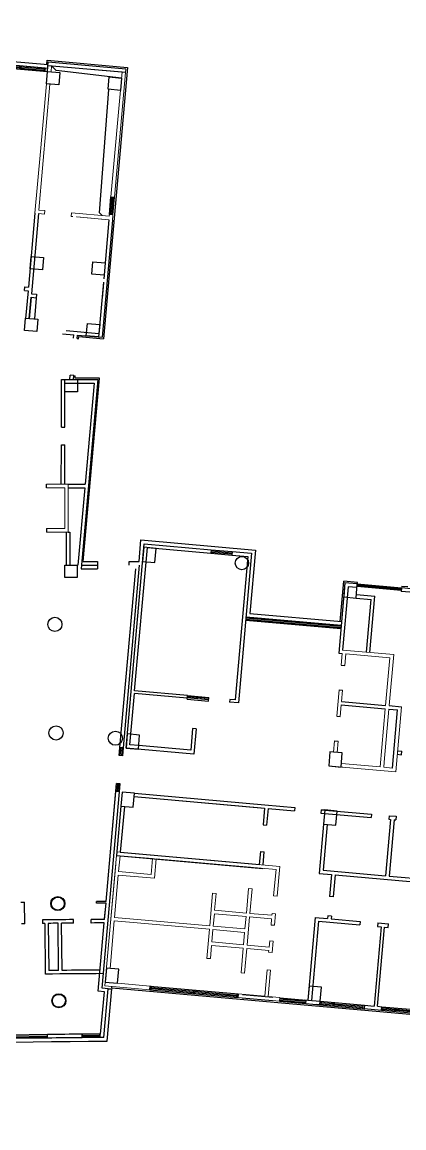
# Model space of a CAD drawing. Header units: millimetres. Extents: x 11680834 to 11851556, y -6213014 to -6078394.
# Drawn here: x 11771463 to 11793034, y -6211866 to -6149309 of the extents above; entities that cross this region are included whole.
import ezdxf

# ---------------------------------------------------------------- set-up
doc = ezdxf.new("R2010")
doc.units = ezdxf.units.MM
for name, color, linetype in [('A—墙体', 7, 'Continuous'), ('A—门窗', 135, 'Continuous'), ('I—平面—装饰面层线', 192, 'Continuous')]:
    doc.layers.add(name, color=color, linetype=linetype)
for name, color, linetype, lineweight in [('E1-RI-1F$0$A-GLAZ-CWMG', 3, 'Continuous', 5), ('E1-RI-4F$0$A-WALL', 7, 'Continuous', 5), ('E1-RV-4F$0$$2$A-WALL', 7, 'Continuous', 5), ('E1-RW-4F$0$A-WALL', 7, 'Continuous', 5)]:
    doc.layers.add(name, color=color, linetype=linetype, lineweight=lineweight)
doc.layers.get('0').off()
doc.layers.get('I—平面—装饰面层线').off()

# ---------------------------------------------------------------- blocks, each defined once
blk = doc.blocks.new('E-COLS-F4')
at = {"layer": 'A—墙体'}
for points in [[(11772895, -6152105), (11773592, -6152166), (11773530, -6152864), (11772833, -6152802)], [(11776381, -6152413), (11777078, -6152475), (11777017, -6153172), (11776319, -6153110)], [(11771970, -6162564), (11772667, -6162626), (11772605, -6163323), (11771908, -6163261)], [(11775456, -6162872), (11776154, -6162934), (11776092, -6163631), (11775395, -6163570)], [(11771662, -6166050), (11772359, -6166112), (11772297, -6166809), (11771600, -6166748)], [(11775148, -6166359), (11775845, -6166420), (11775784, -6167118), (11775086, -6167056)], [(11773882, -6169530), (11774582, -6169531), (11774582, -6170231), (11773882, -6170230)], [(11779037, -6179082), (11778340, -6179020), (11778269, -6179817), (11778967, -6179879)], [(11773870, -6180030), (11774570, -6180031), (11774569, -6180731), (11773869, -6180730)], [(11790404, -6181094), (11789707, -6181032), (11789636, -6181829), (11790333, -6181891)], [(11778101, -6189640), (11777404, -6189579), (11777333, -6190376), (11778030, -6190437)], [(11789556, -6190656), (11788859, -6190594), (11788788, -6191391), (11789485, -6191453)], [(11777810, -6192928), (11777112, -6192866), (11777042, -6193663), (11777739, -6193724)], [(11789265, -6193943), (11788567, -6193882), (11788497, -6194678), (11789194, -6194740)], [(11776927, -6202889), (11776229, -6202827), (11776159, -6203624), (11776856, -6203685)], [(11788382, -6203904), (11787684, -6203843), (11787614, -6204639), (11788311, -6204701)]]:
    blk.add_lwpolyline(points, close=True, dxfattribs=at)
for centre, radius in [((11783883, -6179913), 375), ((11773315, -6183379), 400), ((11773380, -6189523), 400), ((11776730, -6189820), 400), ((11773481, -6199176), 400), ((11773481, -6199176), 365), ((11773539, -6204676), 400), ((11773539, -6204676), 365)]:
    blk.add_circle(centre, radius, dxfattribs=at)
blk = doc.blocks.new('E1-RI-4F$0$1窗02')
at = {"layer": 'A—门窗'}
for p, q in [((12307966, -5138138), (12310466, -5138138)), ((12307966, -5138338), (12310466, -5138338)), ((12308026, -5138338), (12308026, -5138138)), ((12308026, -5138204), (12308706, -5138204)), ((12308026, -5138271), (12308706, -5138271)), ((12308706, -5138338), (12308706, -5138138)), ((12308766, -5138338), (12308766, -5138138)), ((12308766, -5138204), (12310406, -5138204)), ((12308766, -5138271), (12310406, -5138271)), ((12310406, -5138338), (12310406, -5138138))]:
    blk.add_line(p, q, dxfattribs=at)
at = {"layer": 'E1-RI-4F$0$A-WALL'}
for p, q in [((12307966, -5138338), (12307966, -5138138)), ((12310466, -5138338), (12310466, -5138138))]:
    blk.add_line(p, q, dxfattribs=at)
blk = doc.blocks.new('E1-RI-4F$0$ERWEW')
at = {"layer": 'A—门窗'}
for p, q in [((12241778, -5091274), (12241778, -5091474)), ((12241778, -5091274), (12247778, -5091274)), ((12241838, -5091274), (12241838, -5091474)), ((12241838, -5091341), (12243148, -5091341)), ((12241838, -5091408), (12243148, -5091408)), ((12243148, -5091274), (12243148, -5091474)), ((12243208, -5091274), (12243208, -5091474)), ((12243208, -5091341), (12243948, -5091341)), ((12243208, -5091408), (12243948, -5091408)), ((12243948, -5091274), (12243948, -5091474)), ((12244008, -5091274), (12244008, -5091474)), ((12244008, -5091341), (12244748, -5091341)), ((12244008, -5091408), (12244748, -5091408)), ((12244748, -5091274), (12244748, -5091474)), ((12244808, -5091274), (12244808, -5091474)), ((12244808, -5091341), (12246348, -5091341)), ((12244808, -5091408), (12246348, -5091408)), ((12246348, -5091274), (12246348, -5091474)), ((12246408, -5091274), (12246408, -5091474)), ((12246408, -5091341), (12247718, -5091341)), ((12246408, -5091408), (12247718, -5091408)), ((12247718, -5091274), (12247718, -5091474)), ((12247778, -5091274), (12247778, -5091474)), ((12241778, -5091474), (12247778, -5091474))]:
    blk.add_line(p, q, dxfattribs=at)
blk = doc.blocks.new('E1-RI-4F$0$$TCHSYS$WIN2D')
for p, q in [((-0.5, 0.5), (0.5, 0.5)), ((-0.5, 0.5), (-0.5, -0.5)), ((0.5, 0.5), (0.5, -0.5)), ((0.5, 0.167), (-0.5, 0.167)), ((0.5, -0.167), (-0.5, -0.167)), ((-0.5, -0.5), (0.5, -0.5))]:
    blk.add_line(p, q)

msp = doc.modelspace()

# ---------------------------------------------------------------- linework, layer by layer
at = {"layer": 'A—墙体'}
for p, q in [((11751826, -6150242), (11772894, -6152105)), ((11751844, -6150043), (11772912, -6151906)), ((11772186, -6160124), (11771816, -6164307)), ((11772385, -6160141), (11771984, -6164674)), ((11776568, -6160511), (11775983, -6167134)), ((11776369, -6160494), (11776074, -6163831)), ((11771599, -6164489), (11771616, -6164290)), ((11771616, -6164290), (11771816, -6164307)), ((11776057, -6164030), (11775801, -6166918)), ((11776055, -6164051), (11775977, -6164926)), ((11771599, -6164489), (11771798, -6164507)), ((11771798, -6164507), (11771659, -6166075)), ((11771967, -6164873), (11771859, -6166093)), ((11771861, -6166068), (11771966, -6164873)), ((11771966, -6164873), (11772265, -6164899)), ((11771984, -6164674), (11772283, -6164700)), ((11772283, -6164700), (11772160, -6166095)), ((11772209, -6166099), (11772209, -6166099)), ((11773958, -6166757), (11775801, -6166918)), ((11773741, -6166939), (11774389, -6166995)), ((11774371, -6167194), (11774389, -6166995)), ((11774571, -6167212), (11774588, -6167013)), ((11774588, -6167013), (11775983, -6167134)), ((11774165, -6169530), (11774186, -6169286)), ((11774386, -6169304), (11774186, -6169286)), ((11773679, -6172230), (11773682, -6169530)), ((11773682, -6169530), (11774165, -6169530)), ((11773879, -6172230), (11773882, -6169730)), ((11773882, -6169730), (11775527, -6169732)), ((11774366, -6169530), (11774386, -6169304)), ((11774366, -6169530), (11775745, -6169532)), ((11775745, -6169532), (11774800, -6180231)), ((11775527, -6169732), (11775021, -6175455)), ((11773679, -6172230), (11773879, -6172230)), ((11773675, -6175455), (11773678, -6173230)), ((11773678, -6173230), (11773878, -6173230)), ((11773875, -6175455), (11773878, -6173230)), ((11772838, -6175655), (11772838, -6175455)), ((11772838, -6175655), (11772838, -6175455)), ((11774070, -6175455), (11775021, -6175455)), ((11774070, -6175655), (11775003, -6175655)), ((11775003, -6175655), (11774617, -6180031)), ((11772838, -6177955), (11772838, -6178155)), ((11772838, -6177955), (11772838, -6178155)), ((11773950, -6178155), (11773951, -6180030)), ((11774150, -6178155), (11774150, -6180030)), ((11777333, -6190375), (11778357, -6178821)), ((11777820, -6187147), (11778539, -6179038)), ((11778357, -6178821), (11782142, -6179157)), ((11778539, -6179038), (11782125, -6179356)), ((11773870, -6180030), (11774617, -6180031)), ((11774800, -6180231), (11775719, -6180231)), ((11774817, -6180031), (11775719, -6180031)), ((11775719, -6180031), (11775719, -6180231)), ((11776984, -6190345), (11777881, -6180231)), ((11777184, -6190362), (11778100, -6180031)), ((11790351, -6181692), (11791397, -6181784)), ((11791114, -6184972), (11791397, -6181784)), ((11793624, -6181580), (11792876, -6181514)), ((11793442, -6181363), (11792894, -6181315)), ((11790333, -6181891), (11791180, -6181966)), ((11790915, -6184954), (11791180, -6181966)), ((11789495, -6185681), (11789694, -6185699)), ((11789495, -6185681), (11789694, -6185699)), ((11777549, -6190194), (11777806, -6187299)), ((11789371, -6187076), (11789571, -6187094)), ((11789371, -6187076), (11789571, -6187094)), ((11783200, -6187624), (11783186, -6187776)), ((11789496, -6187940), (11791986, -6188161)), ((11789496, -6187940), (11791986, -6188161)), ((11789513, -6187741), (11792003, -6187962)), ((11789513, -6187741), (11792003, -6187962)), ((11792203, -6187979), (11792900, -6188041)), ((11792203, -6187979), (11792900, -6188041)), ((11789239, -6188570), (11789438, -6188588)), ((11789239, -6188570), (11789438, -6188588)), ((11792185, -6188179), (11792683, -6188223)), ((11792185, -6188179), (11792682, -6188223)), ((11792185, -6188179), (11792683, -6188223)), ((11792185, -6188179), (11792682, -6188223)), ((11792391, -6191510), (11792682, -6188223)), ((11792391, -6191510), (11792682, -6188223)), ((11781096, -6189274), (11780987, -6190499)), ((11781295, -6189291), (11781096, -6189274)), ((11781295, -6189291), (11781169, -6190716)), ((11777184, -6190362), (11776984, -6190344)), ((11777184, -6190362), (11776984, -6190345)), ((11781169, -6190716), (11777333, -6190375)), ((11778048, -6190238), (11777549, -6190194)), ((11780987, -6190499), (11778048, -6190238)), ((11789115, -6189965), (11789315, -6189982)), ((11789115, -6189965), (11789315, -6189982)), ((11792679, -6190532), (11792928, -6190554)), ((11792910, -6190753), (11792928, -6190554)), ((11792661, -6190731), (11792910, -6190753)), ((11776212, -6199055), (11776803, -6192387)), ((11776986, -6192594), (11777002, -6192404)), ((11775978, -6203959), (11776963, -6192853)), ((11776212, -6199055), (11776764, -6192835)), ((11776963, -6192853), (11776764, -6192835)), ((11776963, -6192853), (11776764, -6192835)), ((11777810, -6192928), (11785182, -6193581)), ((11777810, -6192928), (11785182, -6193581)), ((11777042, -6193663), (11776795, -6196452)), ((11777042, -6193663), (11776795, -6196452)), ((11777241, -6193680), (11777011, -6196270)), ((11777241, -6193680), (11777011, -6196270)), ((11777792, -6193127), (11785164, -6193781)), ((11777792, -6193127), (11784964, -6193763)), ((11777792, -6193127), (11785164, -6193781)), ((11777792, -6193127), (11784964, -6193763)), ((11785182, -6193581), (11786874, -6193732)), ((11785380, -6193599), (11785380, -6193599)), ((11785380, -6193599), (11785380, -6193599)), ((11785164, -6193781), (11785080, -6194729)), ((11785164, -6193781), (11785080, -6194729)), ((11785364, -6193798), (11785279, -6194747)), ((11785364, -6193798), (11785279, -6194747)), ((11785364, -6193798), (11786856, -6193931)), ((11786874, -6193734), (11786856, -6193933)), ((11788368, -6193864), (11788350, -6194063)), ((11788350, -6194063), (11791189, -6194315)), ((11788368, -6193864), (11791207, -6194116)), ((11788368, -6193864), (11788567, -6193882)), ((11791207, -6194116), (11791189, -6194315)), ((11792203, -6194204), (11792185, -6194403)), ((11792203, -6194204), (11792602, -6194239)), ((11792602, -6194239), (11792584, -6194439)), ((11785080, -6194729), (11785279, -6194747)), ((11785080, -6194729), (11785279, -6194747)), ((11788497, -6194679), (11788249, -6197468)), ((11788696, -6194696), (11788466, -6197286)), ((11792285, -6194412), (11792002, -6197600)), ((11792185, -6194403), (11792285, -6194412)), ((11792484, -6194430), (11792202, -6197617)), ((11792484, -6194430), (11792584, -6194439)), ((11776795, -6196452), (11785063, -6197185)), ((11776795, -6196452), (11785063, -6197185)), ((11776994, -6196469), (11784365, -6197124)), ((11777011, -6196270), (11784882, -6196968)), ((11777011, -6196270), (11784882, -6196968)), ((11777011, -6196270), (11784463, -6196932)), ((11784882, -6196968), (11784948, -6196223)), ((11784882, -6196968), (11784948, -6196223)), ((11784948, -6196223), (11785147, -6196241)), ((11784948, -6196223), (11785147, -6196241)), ((11785081, -6196986), (11785147, -6196241)), ((11785081, -6196986), (11785147, -6196241)), ((11788466, -6197286), (11792002, -6197600)), ((11788249, -6197468), (11788947, -6197529)), ((11788947, -6197529), (11788837, -6198772)), ((11789146, -6197547), (11789036, -6198790)), ((11789146, -6197547), (11795471, -6198108)), ((11792202, -6197617), (11795489, -6197909)), ((11771395, -6199103), (11771595, -6199100)), ((11771621, -6200313), (11771595, -6199100)), ((11775660, -6199158), (11775660, -6199058)), ((11776122, -6200072), (11776203, -6199155)), ((11776124, -6200043), (11776203, -6199155)), ((11789036, -6198790), (11788837, -6198772)), ((11788739, -6199868), (11788726, -6200019)), ((11788939, -6199885), (11788739, -6199868)), ((11788939, -6199885), (11788925, -6200037)), ((11772616, -6200100), (11772618, -6200300)), ((11772743, -6200299), (11772773, -6203170)), ((11772943, -6200296), (11772971, -6202967)), ((11773521, -6202960), (11773493, -6200291)), ((11773721, -6202957), (11773693, -6200289)), ((11774360, -6200283), (11774360, -6200083)), ((11775360, -6200276), (11775360, -6200076)), ((11775761, -6204140), (11776104, -6200272)), ((11788029, -6199958), (11787614, -6204640)), ((11788210, -6200174), (11787813, -6204657)), ((11788029, -6199958), (11788726, -6200019)), ((11788210, -6200174), (11790551, -6200382)), ((11788925, -6200037), (11790569, -6200183)), ((11790569, -6200183), (11790551, -6200382)), ((11791746, -6200488), (11791349, -6204971)), ((11791565, -6200271), (11791547, -6200470)), ((11791547, -6200470), (11791746, -6200488)), ((11791548, -6204988), (11791946, -6200506)), ((11791565, -6200271), (11792163, -6200324)), ((11791946, -6200506), (11792145, -6200523)), ((11792145, -6200523), (11792163, -6200324)), ((11776110, -6204171), (11775761, -6204140)), ((11775887, -6203951), (11775883, -6203951)), ((11775898, -6206557), (11776110, -6204171)), ((11776327, -6203990), (11775978, -6203959)), ((11776081, -6206756), (11776327, -6203990)), ((11783912, -6204311), (11785621, -6204463)), ((11783895, -6204511), (11785603, -6204662)), ((11787414, -6204622), (11788310, -6204701)), ((11787496, -6204830), (11787514, -6204631)), ((11787496, -6204830), (11788293, -6204901)), ((11788293, -6204901), (11788085, -6204882)), ((11788293, -6204901), (11788310, -6204701)), ((11790801, -6204922), (11790783, -6205121)), ((11790801, -6204922), (11791349, -6204971)), ((11790783, -6205121), (11791779, -6205210)), ((11790783, -6205121), (11791779, -6205210)), ((11791548, -6204988), (11791797, -6205010)), ((11791779, -6205210), (11791797, -6205010)), ((11772900, -6206783), (11772898, -6206583)), ((11774850, -6206764), (11774848, -6206564)), ((11775848, -6206557), (11775849, -6206757))]:
    msp.add_line(p, q, dxfattribs=at)
for points in [[(11772894, -6152105), (11772943, -6151557)], [(11772925, -6151756), (11777308, -6152144)], [(11772943, -6151557), (11777326, -6151945)], [(11774070, -6178155), (11774150, -6178155)], [(11783338, -6179263), (11784433, -6179360), (11783683, -6187820), (11783186, -6187776)], [(11783320, -6179462), (11784217, -6179541), (11783498, -6187650), (11783200, -6187624)], [(11790404, -6181094), (11789706, -6181032), (11789353, -6185016), (11789552, -6185034)], [(11790386, -6181293), (11789888, -6181249), (11789569, -6184835)], [(11792894, -6181315), (11792876, -6181514)], [(11780795, -6187564), (11777806, -6187299)], [(11780809, -6187412), (11777820, -6187147)]]:
    msp.add_lwpolyline(points, dxfattribs=at)
for centre, radius, start, end in [((11778689, -6694149), 495100, 90.28663, 90.35047), ((11778689, -6694149), 495000, 90.28772, 90.35054), ((11778315, -6690920), 490653, 90.78176, 90.80512), ((11778315, -6690920), 490853, 90.46166, 90.66528), ((11778315, -6690920), 490653, 90.6507, 90.6653), ((11778315, -6690920), 490653, 90.56312, 90.62734), ((11778315, -6690920), 490653, 90.46184, 90.53976), ((11778315, -6690920), 490853, 90.25604, 90.34493), ((11778315, -6690920), 490653, 90.25822, 90.34506), ((11776846, -6470338), 267399, 90.71234, 90.83019), ((11776846, -6470338), 267399, 90.20961, 90.66949), ((11776846, -6470338), 267199, 90.1705, 90.87325), ((11778651, -6693635), 487085, 90.44734, 90.67677), ((11778653, -6693846), 487096, 90.44736, 90.67663), ((11778651, -6693635), 486885, 90.3024, 90.33196), ((11777118, -6461991), 255437, 90.27366, 90.28496), ((11778182, -6622052), 415301, 90.28973, 90.32173)]:
    msp.add_arc(centre, radius, start, end, dxfattribs=at)
at = {"layer": 'A—门窗'}
for p, q in [((11745815, -6149309), (11772930, -6151707)), ((11772850, -6151699), (11772870, -6151470)), ((11772870, -6151470), (11777412, -6151872)), ((11777412, -6151872), (11776055, -6167222)), ((11776396, -6160195), (11776484, -6159198)), ((11776396, -6160195), (11776484, -6159198)), ((11776462, -6160200), (11776550, -6159204)), ((11776462, -6160200), (11776550, -6159204)), ((11776529, -6160206), (11776617, -6159210)), ((11776529, -6160206), (11776617, -6159210)), ((11776595, -6160212), (11776683, -6159216)), ((11776595, -6160212), (11776683, -6159216)), ((11774571, -6167211), (11774650, -6167218)), ((11774650, -6167219), (11774661, -6167099)), ((11774661, -6167099), (11776055, -6167222)), ((11774386, -6169304), (11774465, -6169311)), ((11774453, -6169450), (11774465, -6169311)), ((11775830, -6169450), (11774453, -6169450)), ((11774916, -6179830), (11775830, -6169450)), ((11778067, -6179830), (11778176, -6178604)), ((11778176, -6178604), (11784651, -6179179)), ((11782142, -6179157), (11782125, -6179356)), ((11782131, -6179289), (11783326, -6179395)), ((11782137, -6179223), (11783332, -6179329)), ((11782142, -6179157), (11783338, -6179263)), ((11783338, -6179263), (11783320, -6179462)), ((11784651, -6179179), (11784333, -6182764)), ((11774916, -6179830), (11775720, -6179830)), ((11775720, -6179830), (11775720, -6180030)), ((11777520, -6180030), (11777520, -6179830)), ((11777520, -6179830), (11778067, -6179830)), ((11782125, -6179356), (11783320, -6179462)), ((11789433, -6183216), (11789634, -6180945)), ((11790411, -6181014), (11789634, -6180945)), ((11790398, -6181159), (11792888, -6181379)), ((11790400, -6181144), (11790411, -6181014)), ((11790401, -6181126), (11792891, -6181347)), ((11790404, -6181094), (11792894, -6181315)), ((11790392, -6181223), (11792882, -6181444)), ((11790395, -6181191), (11792885, -6181412)), ((11792894, -6181315), (11792882, -6181444)), ((11793250, -6181266), (11792901, -6181235)), ((11784110, -6183012), (11789488, -6183489)), ((11784115, -6182946), (11789494, -6183423)), ((11784333, -6182764), (11789512, -6183224)), ((11784098, -6183145), (11789476, -6183622)), ((11784104, -6183079), (11789482, -6183556)), ((11776945, -6190793), (11776984, -6190344)), ((11777011, -6190799), (11777051, -6190350)), ((11777118, -6190356), (11777078, -6190805)), ((11777144, -6190811), (11777184, -6190362)), ((11777144, -6190811), (11776945, -6190793)), ((11776764, -6192835), (11776803, -6192387)), ((11777002, -6192404), (11776803, -6192387)), ((11776830, -6192841), (11776870, -6192392)), ((11776896, -6192847), (11776936, -6192398)), ((11776963, -6192853), (11777002, -6192404)), ((11776327, -6203990), (11776526, -6204008)), ((11776532, -6203937), (11776540, -6203857)), ((11776532, -6203937), (11805070, -6206470)), ((11778680, -6204047), (11778698, -6203848)), ((11778680, -6204047), (11783661, -6204489)), ((11778698, -6203848), (11783678, -6204290)), ((11778740, -6204053), (11778758, -6203853)), ((11778746, -6203986), (11781147, -6204199)), ((11778752, -6203920), (11781153, -6204133)), ((11781206, -6204205), (11783607, -6204418)), ((11781212, -6204138), (11783613, -6204351)), ((11783661, -6204489), (11783678, -6204290)), ((11786001, -6204697), (11787496, -6204830)), ((11786007, -6204631), (11787502, -6204763)), ((11786013, -6204565), (11787508, -6204697)), ((11786020, -6204499), (11787514, -6204631)), ((11775848, -6206556), (11774848, -6206564)), ((11774848, -6206564), (11774850, -6206764)), ((11774848, -6206631), (11775848, -6206623)), ((11774849, -6206697), (11775849, -6206689)), ((11775849, -6206756), (11774850, -6206764)), ((11775849, -6206756), (11775848, -6206556)), ((11775848, -6206556), (11775849, -6206756))]:
    msp.add_line(p, q, dxfattribs=at)
for points in [[(11777078, -6152475), (11773384, -6152055), (11773125, -6151774)], [(11777078, -6152475), (11773384, -6152055), (11773125, -6151774)], [(11775989, -6160254), (11775834, -6160091), (11776369, -6153115)], [(11775989, -6160254), (11775834, -6160091), (11776369, -6153115)]]:
    msp.add_lwpolyline(points, dxfattribs=at)
msp.add_lwpolyline([(11709520, -6211259), (11709648, -6211866, -0.034352), (11776265, -6206955), (11776526, -6204008)], format="xyb", dxfattribs=at)
for points in [[(11778698, -6203848), (11778758, -6203853), (11778740, -6204053), (11778680, -6204047)], [(11781158, -6204067), (11781218, -6204072), (11781200, -6204271), (11781141, -6204266)], [(11783619, -6204285), (11783678, -6204290), (11783661, -6204489), (11783601, -6204484)]]:
    msp.add_lwpolyline(points, close=True, dxfattribs=at)
at = {"layer": 'E1-RI-1F$0$A-GLAZ-CWMG'}
for p, q in [((11786020, -6204498), (11786002, -6204697)), ((11786002, -6204697), (11786020, -6204498))]:
    msp.add_line(p, q, dxfattribs=at)
at = {"layer": 'E1-RV-4F$0$$2$A-WALL'}
for p, q in [((11772943, -6151557), (11772895, -6152105)), ((11772943, -6151557), (11772895, -6152105)), ((11772943, -6151557), (11777326, -6151944)), ((11772943, -6151557), (11777326, -6151944)), ((11773125, -6151774), (11773094, -6152122)), ((11773125, -6151774), (11773094, -6152122)), ((11773125, -6151774), (11777109, -6152126)), ((11773125, -6151774), (11777109, -6152126)), ((11776484, -6159198), (11777109, -6152126)), ((11776484, -6159198), (11777109, -6152126)), ((11776683, -6159216), (11777326, -6151944)), ((11776683, -6159216), (11777326, -6151944)), ((11773032, -6152820), (11772402, -6159942)), ((11773032, -6152820), (11772402, -6159942)), ((11772833, -6152802), (11772494, -6156637)), ((11772833, -6152802), (11772494, -6156637)), ((11772494, -6156637), (11772186, -6160119)), ((11772494, -6156637), (11772186, -6160119)), ((11776484, -6159198), (11776683, -6159216)), ((11776484, -6159198), (11776683, -6159216)), ((11772385, -6160141), (11772733, -6160172)), ((11772385, -6160141), (11772733, -6160172)), ((11772402, -6159942), (11772751, -6159973)), ((11772402, -6159942), (11772751, -6159973)), ((11772751, -6159973), (11772733, -6160172)), ((11772751, -6159973), (11772733, -6160172)), ((11774245, -6160105), (11774228, -6160304)), ((11774228, -6160304), (11774327, -6160313)), ((11774245, -6160105), (11776387, -6160294)), ((11774245, -6160105), (11776387, -6160294)), ((11774526, -6160331), (11776369, -6160493)), ((11774551, -6160333), (11776369, -6160493)), ((11776387, -6160294), (11776396, -6160195)), ((11776387, -6160294), (11776396, -6160195)), ((11776396, -6160195), (11776595, -6160212)), ((11776396, -6160195), (11776595, -6160212)), ((11776566, -6160536), (11776595, -6160212)), ((11776566, -6160536), (11776595, -6160212)), ((11772838, -6175455), (11774070, -6175455)), ((11772838, -6175455), (11774070, -6175455)), ((11774070, -6175455), (11774070, -6178155)), ((11774070, -6175455), (11774070, -6178155)), ((11772838, -6175655), (11773870, -6175655)), ((11772838, -6175655), (11773870, -6175655)), ((11773870, -6175655), (11773870, -6177955)), ((11773870, -6175655), (11773870, -6177955)), ((11773870, -6177955), (11772838, -6177955)), ((11773870, -6177955), (11772838, -6177955)), ((11774070, -6178155), (11772838, -6178155)), ((11774070, -6178155), (11772838, -6178155)), ((11789570, -6184835), (11792459, -6185091)), ((11789570, -6184835), (11792459, -6185091)), ((11789495, -6185681), (11789552, -6185034)), ((11789495, -6185681), (11789552, -6185034)), ((11789694, -6185699), (11789751, -6185052)), ((11789694, -6185699), (11789751, -6185052)), ((11789751, -6185052), (11792242, -6185272)), ((11789751, -6185052), (11792242, -6185272)), ((11792003, -6187962), (11792242, -6185272)), ((11792003, -6187962), (11792242, -6185272)), ((11792203, -6187979), (11792459, -6185091)), ((11792203, -6187979), (11792459, -6185091)), ((11789239, -6188570), (11789371, -6187076)), ((11789239, -6188570), (11789371, -6187076)), ((11789513, -6187741), (11789571, -6187094)), ((11789513, -6187741), (11789571, -6187094)), ((11789438, -6188588), (11789496, -6187940)), ((11789438, -6188588), (11789496, -6187940)), ((11792573, -6191727), (11792900, -6188041)), ((11792573, -6191727), (11792900, -6188041)), ((11791694, -6191448), (11791986, -6188161)), ((11791694, -6191448), (11791986, -6188161)), ((11791920, -6191167), (11792185, -6188179)), ((11791920, -6191167), (11792185, -6188179)), ((11792392, -6191510), (11792683, -6188223)), ((11792392, -6191510), (11792683, -6188223)), ((11789058, -6190612), (11789115, -6189965)), ((11789058, -6190612), (11789115, -6189965)), ((11789257, -6190630), (11789315, -6189982)), ((11789257, -6190630), (11789315, -6189982)), ((11788788, -6191391), (11788859, -6190594)), ((11788788, -6191391), (11788859, -6190594)), ((11789058, -6190612), (11789556, -6190656)), ((11789058, -6190612), (11789556, -6190656)), ((11789485, -6191453), (11789556, -6190656)), ((11789485, -6191453), (11789556, -6190656)), ((11791894, -6191466), (11791920, -6191167)), ((11791894, -6191466), (11791920, -6191167)), ((11789585, -6191462), (11788788, -6191391)), ((11789585, -6191462), (11788788, -6191391)), ((11788888, -6191400), (11792573, -6191727)), ((11788888, -6191400), (11792573, -6191727)), ((11789503, -6191254), (11791694, -6191448)), ((11789503, -6191254), (11791694, -6191448)), ((11791894, -6191466), (11792392, -6191510)), ((11791894, -6191466), (11792392, -6191510))]:
    msp.add_line(p, q, dxfattribs=at)
msp.add_lwpolyline([(11789556, -6190656), (11788859, -6190594), (11788788, -6191391), (11789485, -6191453)], close=True, dxfattribs=at)
msp.add_lwpolyline([(11789556, -6190656), (11788859, -6190594), (11788788, -6191391), (11789485, -6191453)], close=True, dxfattribs=at)
at = {"layer": 'E1-RW-4F$0$A-WALL', "lineweight": 13}
for p, q in [((11776812, -6196252), (11776158, -6203623)), ((11786026, -6197070), (11776812, -6196252)), ((11776750, -6196949), (11776456, -6200266)), ((11782227, -6198590), (11782064, -6200432)), ((11782342, -6199554), (11782426, -6198607)), ((11784135, -6199713), (11784259, -6198318)), ((11784335, -6199730), (11784458, -6198336)), ((11782263, -6200450), (11782325, -6199753)), ((11784056, -6200609), (11784117, -6199912)), ((11784175, -6201523), (11784317, -6199930)), ((11785531, -6200389), (11785562, -6200040)), ((11782046, -6200632), (11781900, -6202275)), ((11782245, -6200649), (11782183, -6201346)), ((11783976, -6201505), (11784038, -6200808)), ((11782165, -6201546), (11782099, -6202292)), ((11783835, -6203099), (11783958, -6201705)), ((11784034, -6203117), (11784158, -6201722)), ((11785420, -6201634), (11785451, -6201285)), ((11782099, -6202292), (11781900, -6202275)), ((11785394, -6201932), (11785403, -6201833)), ((11785173, -6204423), (11785305, -6202929)), ((11785372, -6204441), (11785504, -6202946)), ((11783835, -6203099), (11784034, -6203117))]:
    msp.add_line(p, q, dxfattribs=at)
at = {"layer": 'E1-RW-4F$0$A-WALL'}
for p, q in [((11776994, -6196469), (11776914, -6197365)), ((11778836, -6196632), (11776994, -6196469)), ((11778836, -6196632), (11778757, -6197529)), ((11779035, -6196650), (11778938, -6197746)), ((11785809, -6197251), (11779035, -6196650)), ((11778757, -6197529), (11776914, -6197365)), ((11785677, -6198745), (11785809, -6197251)), ((11785876, -6198763), (11786026, -6197070)), ((11776897, -6197564), (11776684, -6199955)), ((11778938, -6197746), (11776897, -6197564)), ((11782426, -6198607), (11782227, -6198590)), ((11784458, -6198336), (11784259, -6198318)), ((11785876, -6198763), (11785677, -6198745)), ((11784117, -6199912), (11782325, -6199753)), ((11784135, -6199713), (11782342, -6199554)), ((11785562, -6200040), (11784317, -6199930)), ((11785579, -6199841), (11784335, -6199730)), ((11785579, -6199841), (11785588, -6199741)), ((11785787, -6199759), (11785588, -6199741)), ((11785730, -6200406), (11785787, -6199759)), ((11776667, -6200154), (11776428, -6202844)), ((11782046, -6200632), (11776667, -6200154)), ((11782064, -6200432), (11776684, -6199955)), ((11784056, -6200609), (11782263, -6200450)), ((11785730, -6200406), (11785531, -6200389)), ((11784038, -6200808), (11782245, -6200649)), ((11783958, -6201705), (11782165, -6201546)), ((11783976, -6201505), (11782183, -6201346)), ((11785403, -6201833), (11784158, -6201722)), ((11785420, -6201634), (11784175, -6201523)), ((11785650, -6201303), (11785451, -6201285)), ((11785593, -6201950), (11785650, -6201303)), ((11785593, -6201950), (11785394, -6201932)), ((11785504, -6202946), (11785305, -6202929)), ((11776855, -6203685), (11778698, -6203848)), ((11776140, -6203822), (11778680, -6204047)), ((11783678, -6204290), (11785173, -6204423)), ((11783661, -6204489), (11786002, -6204697)), ((11785372, -6204441), (11786019, -6204498)), ((11786019, -6204498), (11786002, -6204697))]:
    msp.add_line(p, q, dxfattribs=at)
for points in [[(11776158, -6203623), (11776855, -6203685), (11776926, -6202888), (11776229, -6202826), (11776158, -6203623)], [(11776140, -6203822), (11776158, -6203623)]]:
    msp.add_lwpolyline(points, dxfattribs=at)

# ---------------------------------------------------------------- block references
at = {"layer": 'A—门窗'}
for name, p, rotation in [('E1-RI-4F$0$ERWEW', (20921, -1825), 354.947828600755), ('E1-RI-4F$0$1窗02', (-17669, 562), 354.932228863226), ('E1-RI-4F$0$1窗02', (-14183, 253), 354.932228863226)]:
    msp.add_blockref(name, p, dxfattribs=dict(at, rotation=rotation))
for p, xscale, yscale, zscale, rotation in [((11781398, -6187564), -1199.999999999772, 200, -1199.999999999772, 174.9322288694918), ((11771849, -6206699), 2099.99999999997, 199.9999999999977, 2099.99999999997, 180.843411653436)]:
    msp.add_blockref('E1-RI-4F$0$$TCHSYS$WIN2D', p, dxfattribs=dict(at, xscale=xscale, yscale=yscale, zscale=zscale, rotation=rotation))
at = {"layer": 'I—平面—装饰面层线'}
msp.add_blockref('E-COLS-F4', (0, 0), dxfattribs=at)

doc.saveas('drawing.dxf')
